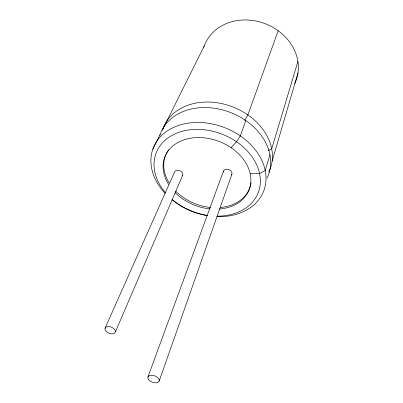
<?xml version="1.0" encoding="UTF-8"?>
<svg xmlns="http://www.w3.org/2000/svg" width="403" height="403" viewBox="0 0 403 403"><rect width="100%" height="100%" fill="white"/><g stroke="black" fill="none" stroke-linecap="round" stroke-linejoin="round"><path stroke-width="0.6" d="M244.692 120.487L247.865 114.915L278.176 30.739M272.146 161.034L298.008 72.827M269.955 154.697L265.214 170.504L259.587 173.562L250.172 173.748M297.913 61.468L271.713 148.828L268.171 150.667M159.17 381.102L231.881 174.237M245.825 120.593L240.314 135.897L236.531 141.77L231.1 147.705M147.936 377.007L223.413 171.23M115.334 332.067L182.71 175.204M105.027 328.319L174.444 172.257A4.398 3.279 23.6 0 1 180.045 170.781A4.398 3.279 23.6 0 1 182.327 175.965M152.813 149.226L160.238 134.315M162.998 128.774L204.22 45.997M203.822 47.146A49.045 42.093 21.4 0 1 265.864 23.963A49.045 42.093 21.4 0 1 294.805 83.391M159.855 135.473A57.785 44.652 21.4 0 1 231.176 112.749A57.785 44.652 21.4 0 1 266.998 178.156M162.439 130.517A57.236 44.537 21.4 0 1 233.005 106.997A57.236 44.537 21.4 0 1 268.746 172.212M168.54 184.413A45.222 34.149 21.4 0 1 188.604 138.567A45.222 34.149 21.4 0 1 248.092 167.381A45.222 34.149 21.4 0 1 219.338 209.021M210.044 208.915A45.222 34.149 21.4 0 1 175.104 192.614M251.039 182.841A45.116 34.134 21.4 0 1 220.486 207.485M210.583 207.439A45.116 34.134 21.4 0 1 175.723 191.173M169.179 182.977A45.116 34.134 21.4 0 1 168.686 149.679M165.421 192.664A54.763 41.368 21.4 0 1 181.305 131.554A54.763 41.368 21.4 0 1 257.144 165.87A54.763 41.368 21.4 0 1 217.368 216.164M207.726 215.454A54.763 41.368 21.4 0 1 172.257 199.48M165.124 193.369A59.261 44.935 21.4 0 1 179.486 125.147A59.261 44.935 21.4 0 1 262.786 162.575A59.261 44.935 21.4 0 1 216.854 216.613M207.49 215.665A59.261 44.935 21.4 0 1 171.925 199.717M223.267 172.116A4.493 3.425 19.7 0 1 228.793 169.492A4.493 3.425 19.7 0 1 231.433 175.018M105.934 331.1A5.496 3.284 22.9 0 0 114.936 332.828A5.496 3.284 22.9 0 0 109.681 326.611A5.496 3.284 22.9 0 0 105.934 331.1M148.772 379.848A5.98 3.415 20.3 0 0 158.681 381.863A5.98 3.415 20.3 0 0 153.236 375.4A5.98 3.415 20.3 0 0 148.772 379.848"/></g></svg>
